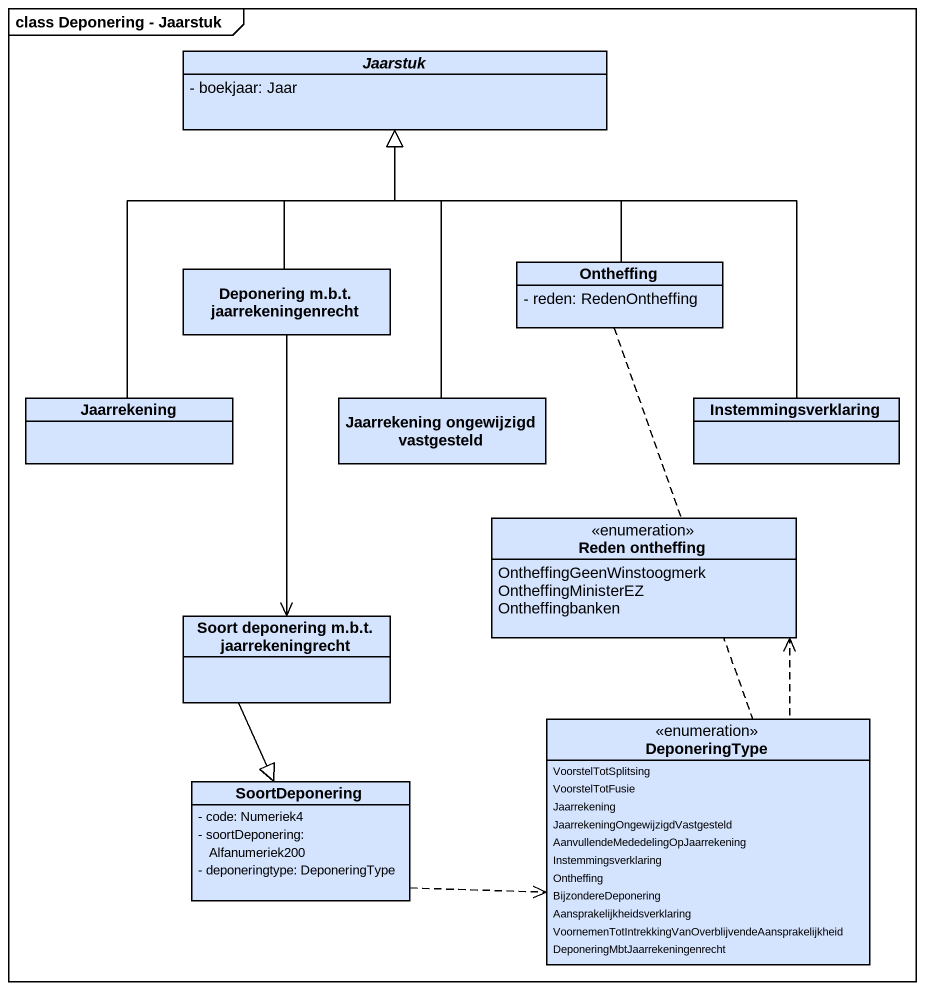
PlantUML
@startuml
mainframe class Deponering - Jaarstuk
hide circle
hide empty members
skinparam classAttributeIconSize 0
abstract class Jaarstuk #D4E3FE {
  - boekjaar: Jaar
}
class "Deponering m.b.t. jaarrekeningenrecht" as Deponering_m_b_t #D4E3FE
class Ontheffing #D4E3FE {
  - reden: RedenOntheffing
}
class Jaarrekening #D4E3FE
class "Jaarrekening ongewijzigd vastgesteld" as Jaarrekening_ongewijzigd #D4E3FE
class Instemmingsverklaring #D4E3FE
enum "Reden ontheffing" as Reden_ontheffing #D4E3FE {
  OntheffingGeenWinstoogmerk
  OntheffingMinisterEZ
  Ontheffingbanken
}
class "Soort deponering m.b.t. jaarrekeningrecht" as Soort_deponering_m_b_t #D4E3FE
enum DeponeringType #D4E3FE {
  VoorstelTotSplitsing
  VoorstelTotFusie
  Jaarrekening
  JaarrekeningOngewijzigdVastgesteld
  AanvullendeMededelingOpJaarrekening
  Instemmingsverklaring
  Ontheffing
  BijzondereDeponering
  Aansprakelijkheidsverklaring
  VoornemenTotIntrekkingVanOverblijvendeAansprakelijkheid
  DeponeringMbtJaarrekeningenrecht
}
class SoortDeponering #D4E3FE {
  - code: Numeriek4
  - soortDeponering: Alfanumeriek200
  - deponeringtype: DeponeringType
}
Deponering_m_b_t -up-|> Jaarstuk
Deponering_m_b_t --> Soort_deponering_m_b_t
Ontheffing -up-|> Jaarstuk
Ontheffing ..> Reden_ontheffing
Jaarrekening -up-|> Jaarstuk
Jaarrekening_ongewijzigd -up-|> Jaarstuk
Instemmingsverklaring -up-|> Jaarstuk
Soort_deponering_m_b_t --|> SoortDeponering
SoortDeponering .right.> DeponeringType
@enduml
